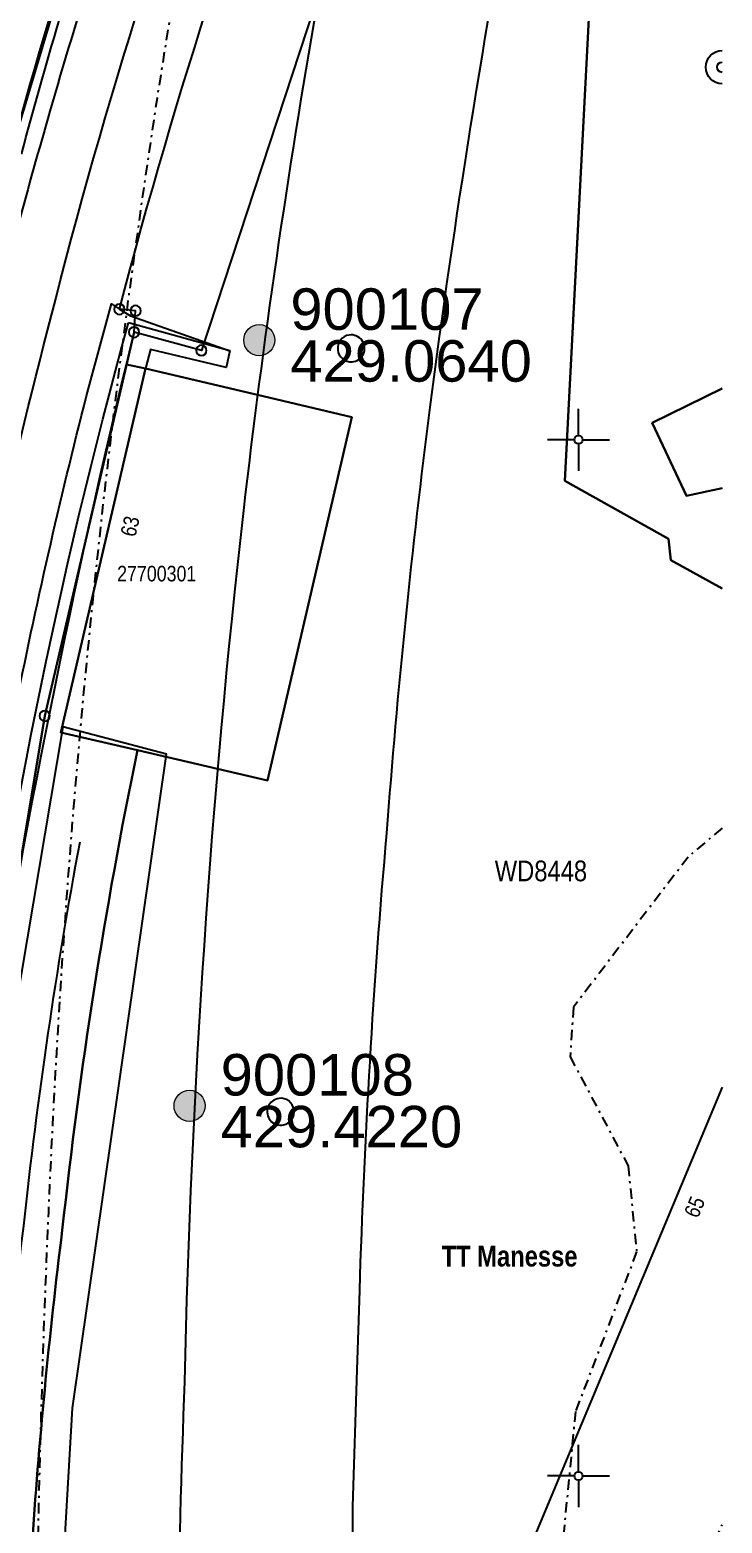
# Model space of a CAD drawing. Header units: metres. Extents: x 681758 to 682009, y 246535 to 246807.
# Drawn here: x 681873.5 to 681906.9, y 246647.7 to 246719.8 of the extents above; entities that cross this region are included whole.
import ezdxf

# ---------------------------------------------------------------- set-up
doc = ezdxf.new("R2010")
doc.units = ezdxf.units.M
doc.linetypes.add('DASHDOT', pattern=[1, 0.5, -0.25, 0, -0.25])
doc.layers.add('6 Referenzdaten', color=252, linetype='Continuous')
for name, color, linetype, lineweight in [('Fixpunkt', 5, 'Continuous', 0), ('Fixpunkt-Hoehe', 5, 'Continuous', 0), ('Fixpunkt-PNum', 5, 'Continuous', 0)]:
    doc.layers.add(name, color=color, linetype=linetype, lineweight=lineweight)
doc.styles.add('Arial Narrow', font='ARIALN.TTF')
doc.styles.add('Arial Narrow B', font='ARIALNB_0.TTF')
doc.styles.get("Standard").update_dxf_attribs({"font": 'arial.ttf'})

# ---------------------------------------------------------------- blocks, each defined once
blk = doc.blocks.new('C990')
at = {"layer": 'Fixpunkt'}
h = blk.add_hatch(color=256, dxfattribs=at)
edge = h.paths.add_edge_path()
edge.add_arc((0, 0), 0.75, 0, 360)
blk.add_circle((0, 0), 0.75, dxfattribs=at)

msp = doc.modelspace()

# ---------------------------------------------------------------- linework, layer by layer
at = {"layer": '6 Referenzdaten', "linetype": 'Continuous'}
for points in [[(681818.643, 246627.254, -0.081957), (681826.983, 246655.49), (681833.605, 246669.171), (681841.521, 246683.938), (681843.172, 246687.017), (681849.259, 246698.359), (681852.207, 246703.851), (681855.021, 246709.095, -0.013045), (681858.768, 246714.238, -0.012799), (681862.759, 246719.155), (681872.614, 246713.864), (681876.452, 246726.739), (681880.933, 246739.422), (681886.007, 246751.885), (681891.685, 246764.095), (681896.64961, 246774.04574)], [(681818.643, 246627.254, -0.081957), (681826.983, 246655.49), (681833.605, 246669.171), (681843.172, 246687.017), (681855.021, 246709.095, -0.013045), (681858.768, 246714.238, -0.012799), (681862.759, 246719.155), (681872.614, 246713.864), (681876.452, 246726.739), (681880.933, 246739.422), (681886.007, 246751.885), (681891.685, 246764.095), (681896.64961, 246774.04574)], [(681896.80059, 246774.04574), (681891.81, 246763.993, 0.029741), (681880.933, 246739.422, 0.024461), (681872.614, 246713.864, 0.02031), (681867.892, 246694.956, 0.018273), (681864.324, 246675.695, 0.029687), (681860.932, 246634.265), (681860.848, 246630.977), (681860.855, 246625.668, 0.002999), (681861.692, 246600, 0.002427), (681862.143, 246586.39), (681862.684, 246569.817), (681863.033, 246569.833), (681863.912, 246543.441), (681864.19178, 246534.91539)], [(681898.58578, 246774.04574, 0.002782), (681892.14, 246761.164, 0.016063), (681884.212, 246743.714, 0.013126), (681878.847, 246729.632, 0.01278), (681874.497, 246715.85, 0.006967), (681871.486, 246704.797, 0.010888), (681868.478, 246691.934, 0.007298), (681866.512, 246681.804, 0.013019), (681865.04, 246672.116, 0.015108), (681862.512, 246647.753, 0.020047), (681861.856, 246626.204, 0.007122), (681862.258, 246611.604), (681862.625, 246600), (681862.96, 246589.736), (681863.579, 246569.859), (681864.463, 246543.062), (681864.73311, 246534.91539)], [(681870.63177, 246534.91539), (681868.46, 246611.07), (681868.231, 246630.068), (681869.112, 246649.061), (681871.114, 246667.94), (681874.249, 246686.675), (681878.558, 246705.187), (681878.633, 246706.228), (681877.852, 246706.297, -0.027439), (681887.796, 246737.119, -0.027028), (681900.826, 246766.214), (681905.00143, 246774.04574)], [(681873.628, 246646.445, -0.015118), (681875.099, 246661.862, -0.023964), (681878.722, 246685.016), (681875.022, 246685.875), (681879.118, 246703.433), (681878.194, 246703.625), (681878.558, 246705.187), (681878.633, 246706.228), (681877.852, 246706.297, -0.027439), (681887.796, 246737.119, -0.027028), (681900.826, 246766.214), (681905.00143, 246774.04574)], [(681906.92963, 246765.57879), (681905.319, 246761.048), (681901.139, 246753.218), (681893.754, 246737.283), (681887.285, 246720.961), (681881.81, 246704.313), (681878.558, 246705.187), (681878.633, 246706.228), (681877.852, 246706.297, -0.027439), (681887.796, 246737.119, -0.027028), (681900.826, 246766.214), (681905.00143, 246774.04574)], [(681906.92963, 246765.57879), (681905.319, 246761.048), (681901.139, 246753.218), (681893.754, 246737.283), (681887.285, 246720.961), (681881.81, 246704.313), (681878.558, 246705.187), (681878.633, 246706.228), (681877.852, 246706.297, -0.027439), (681887.796, 246737.119, -0.027028), (681900.826, 246766.214), (681905.00143, 246774.04574)], [(681899.38741, 246774.04574, 0.001202), (681898.695, 246771.578, 0.004445), (681896.233, 246762.575, 0.007536), (681894.209, 246754.622, 0.019527), (681887.366, 246720.87, 0.014498), (681883.834, 246696.593, 0.022759), (681880.991, 246654.545, 0.008923), (681880.505, 246628.771), (681880.454, 246622.999), (681880.406, 246616.331, 0.002633), (681880.343, 246600, 0.001186), (681880.372, 246592.409), (681880.14041, 246534.91539)], [(681888.20556, 246534.91539), (681888.485, 246581.054, 0.003219), (681888.74, 246600, 0.002901), (681888.739, 246616.89, 0.004015), (681889.11, 246648.52), (681889.325, 246655.127), (681889.447, 246658.952, -0.014323), (681890.753, 246681.012, -0.012839), (681892.843, 246701.568, -0.014174), (681897.164, 246728.727, -0.014893), (681902.523, 246753.909, -0.008685), (681906.92963, 246770.51567)], [(681867.3538, 246534.91539), (681867.227, 246538.685), (681866.828, 246549.987), (681866.414, 246563.237), (681865.845, 246579.452), (681865.375, 246593.332), (681865.267, 246596.169, -0.002339), (681865.096, 246600.028, -0.003174), (681864.941, 246604.759), (681864.794, 246608.11), (681864.702, 246611.071), (681864.587, 246615.136), (681864.498, 246619.271), (681864.449, 246623.96), (681864.43, 246628.86), (681864.479, 246632.935), (681864.58, 246637.72, -0.00218), (681864.913, 246644.584, -0.009896), (681865.69, 246654.987, -0.021422), (681869.399, 246683.04, -0.016663), (681874.766, 246706.739, -0.031025), (681884.686, 246737.555, -0.024329), (681897.022, 246765.53)], [(681906.92963, 246762.27662), (681905.319, 246761.048), (681901.139, 246753.218), (681893.754, 246737.283), (681887.285, 246720.961), (681881.81, 246704.313), (681878.558, 246705.187), (681878.194, 246703.625), (681879.118, 246703.433), (681884.51, 246702.163), (681889.058, 246701.091), (681885.005, 246683.558), (681882.585, 246684.12), (681878.722, 246685.016, 0.023964), (681875.099, 246661.862, 0.015118), (681873.628, 246646.445, 0.013163)], [(681906.92963, 246692.81785), (681904.46, 246694.186), (681904.341, 246695.22), (681899.341, 246698.024), (681900.504, 246720.33), (681902.372, 246730.227, -0.008355), (681902.859, 246732.616, -0.00694), (681903.324, 246734.587), (681905.829, 246744.001), (681906.92963, 246747.51476)], [(681906.92963, 246743.43736, 0.086272), (681905.829, 246744.001), (681903.324, 246734.587, 0.00694), (681902.859, 246732.616, 0.008355), (681902.372, 246730.227), (681900.504, 246720.33), (681899.341, 246698.024), (681904.341, 246695.22), (681904.46, 246694.186), (681906.92963, 246692.81785)], [(681873.13, 246713.782, -0.014879), (681876.932, 246726.54)], [(681906.92963, 246717.17708, -0.410056), (681906.141, 246717.977, -0.410056), (681906.92963, 246718.77692)], [(681906.92963, 246717.72726, -0.400948), (681906.691, 246717.977, -0.400948), (681906.92963, 246718.22674)], [(681867.518, 246643.748, -0.016357), (681869.375, 246664.721, -0.02089), (681872.793, 246686.841, -0.013283), (681876.268, 246702.121), (681877.464, 246706.558), (681877.852, 246706.297), (681878.39, 246705.976), (681883.173, 246704.287), (681882.995, 246703.49), (681879.356, 246704.359), (681879.118, 246703.433), (681878.177, 246703.629, 0.020258), (681871.114, 246667.94, 0.029719), (681868.171, 246630.087)], [(681877.852, 246706.547, 1), (681877.852, 246706.047, 1), (681877.852, 246706.547)], [(681878.633, 246706.478, 1), (681878.633, 246705.978, 1), (681878.633, 246706.478)], [(681870.677, 246668.027, -0.034508), (681878.289, 246705.637)], [(681878.558, 246705.437, 1), (681878.558, 246704.937, 1), (681878.558, 246705.437)], [(681881.81, 246704.563, 1), (681881.81, 246704.063, 1), (681881.81, 246704.563)], [(681888.939, 246705.054, 0.962169), (681889.074, 246703.762, 1.039318), (681888.939, 246705.054)], [(681874.249, 246686.925, 1), (681874.249, 246686.425, 1), (681874.249, 246686.925)], [(681873.68831, 246534.91539), (681873.534, 246540.154, 0.000972), (681873.083, 246555.576), (681872.586, 246573.071, 0.00059), (681872.19, 246586.676), (681871.689, 246600), (681871.464, 246605.97), (681871.135, 246620.226, -0.007745), (681871.112, 246629.91, -0.013149), (681871.761, 246646.567, -0.015228), (681873.241, 246662.068, -0.019044), (681875.952, 246680.599)], [(681885.763, 246666.937, 0.963182), (681885.553, 246668.219, 1.038226), (681885.763, 246666.937)]]:
    msp.add_lwpolyline(points, format="xyb", dxfattribs=at)
for points in [[(681896.64961, 246774.04574), (681891.685, 246764.095), (681886.007, 246751.885), (681880.933, 246739.422), (681876.452, 246726.739), (681872.614, 246713.864), (681870.067, 246704.497), (681867.892, 246694.956), (681865.977, 246685.359), (681864.324, 246675.695), (681863.851, 246675.948), (681861.589, 246654.165), (681860.086, 246639.543), (681861.57, 246583.571), (681857.362, 246582.672), (681858.755, 246563.49), (681859.899, 246547.665), (681860.75861, 246534.91539)], [(681896.64961, 246774.04574), (681891.685, 246764.095), (681886.007, 246751.885), (681880.933, 246739.422), (681876.452, 246726.739), (681872.614, 246713.864), (681870.067, 246704.497), (681867.892, 246694.956), (681865.977, 246685.359), (681864.324, 246675.695), (681863.851, 246675.948), (681861.589, 246654.165), (681861.29, 246651.255), (681860.086, 246639.543)], [(681906.92963, 246762.27662), (681905.319, 246761.048), (681901.139, 246753.218), (681893.754, 246737.283), (681887.285, 246720.961), (681881.81, 246704.313), (681878.558, 246705.187), (681874.249, 246686.675), (681871.114, 246667.94), (681869.112, 246649.061), (681868.231, 246630.068), (681868.46, 246611.07), (681870.63177, 246534.91539)], [(681883.173, 246704.287), (681878.289, 246705.637)], [(681885.005, 246683.558), (681889.058, 246701.091), (681884.51, 246702.163), (681879.118, 246703.433), (681875.022, 246685.875), (681878.722, 246685.016), (681882.585, 246684.12), (681885.005, 246683.558)], [(681906.92963, 246697.66348), (681905.203, 246697.288), (681903.554, 246700.812), (681906.92963, 246702.47461)], [(681906.92963, 246702.47461), (681903.554, 246700.812), (681905.203, 246697.288), (681906.92963, 246697.66348)], [(681900, 246700.2), (681900, 246701.5)], [(681899.8, 246700), (681898.5, 246700)], [(681900, 246699.8), (681900, 246698.5)], [(681900.2, 246700), (681901.5, 246700)], [(681875.2902, 246534.91539), (681874.262, 246615.19), (681874.659, 246637.175), (681875.587, 246653.272), (681880.117, 246684.827), (681875.129, 246686.153), (681872.816, 246672.471), (681870.442, 246650.971), (681868.723, 246623.024), (681868.789, 246597.348), (681869.908, 246564.802), (681869.91, 246540.061), (681870.13987, 246534.91539)], [(681906.92963, 246668.75388), (681896.76, 246644.389), (681906.92963, 246640.13253)], [(681906.92963, 246668.75388), (681896.76, 246644.389), (681906.92963, 246640.13253)], [(681900, 246650.2), (681900, 246651.5)], [(681899.8, 246650), (681898.5, 246650)], [(681900, 246649.8), (681900, 246648.5)], [(681900.2, 246650), (681901.5, 246650)]]:
    msp.add_lwpolyline(points, dxfattribs=at)
at = {"layer": '6 Referenzdaten', "linetype": 'DASHDOT'}
msp.add_lwpolyline([(681873.1199, 246534.91539), (681873.591, 246618.783, -0.003622), (681873.897, 246645.838, -0.010504), (681874.955, 246672.875, -0.040149), (681886.044, 246750.015), (681863.1, 246753.691)], format="xyb", dxfattribs=at)
msp.add_lwpolyline([(681873.1199, 246534.91539), (681873.591, 246618.783, -0.003622), (681873.897, 246645.838, -0.010504), (681874.955, 246672.875, -0.040149), (681886.044, 246750.015), (681863.1, 246753.691)], format="xyb", dxfattribs=at)
msp.add_lwpolyline([(681906.92963, 246681.26592), (681905.288, 246679.866), (681899.76, 246672.624), (681899.595, 246670.226), (681902.393, 246664.972), (681902.806, 246660.809), (681899.856, 246653.112), (681899.114, 246645.501), (681898.351, 246643.625), (681896.926, 246641.933), (681892.143, 246638.744), (681890.123, 246636.265), (681889.441, 246632.143), (681891.296, 246628.614), (681893.813, 246627.891), (681895.879, 246628.364), (681899.211, 246631.946), (681903.708, 246639.754), (681906.92963, 246647.6496)], dxfattribs=at)
at = {"layer": '6 Referenzdaten', "linetype": 'Continuous'}
for centre in [(681900, 246700), (681900, 246650)]:
    msp.add_circle(centre, 0.2, dxfattribs=at)

# ---------------------------------------------------------------- block references
at = {"layer": 'Fixpunkt'}
ref = msp.add_blockref('C990', (681884.599, 246704.804, 429.064), dxfattribs=at)
ref.add_attrib('PNum', '900107', (681886.099, 246705.304, 429.064), dxfattribs={"layer": 'Fixpunkt-PNum', "height": 2})
ref.add_attrib('Hoehe', '429.0640', (681886.099, 246702.804, 429.064), dxfattribs={"layer": 'Fixpunkt-Hoehe', "height": 2})
ref = msp.add_blockref('C990', (681881.237, 246667.859, 429.422), dxfattribs=at)
ref.add_attrib('PNum', '900108', (681882.737, 246668.359, 429.422), dxfattribs={"layer": 'Fixpunkt-PNum', "height": 2})
ref.add_attrib('Hoehe', '429.4220', (681882.737, 246665.859, 429.422), dxfattribs={"layer": 'Fixpunkt-Hoehe', "height": 2})

# ---------------------------------------------------------------- texts
at = {"layer": '6 Referenzdaten', "attachment_point": 5, "style": 'Arial Narrow'}
for s, insert, char_height, width, rotation in [('63', (681878.37, 246695.824), 0.75, 0.9922499, 76.86), ('65', (681905.603, 246662.979), 0.749999, 0.9922492, 67.32)]:
    msp.add_mtext(s, dxfattribs=dict(at, insert=insert, char_height=char_height, width=width, rotation=rotation))
at = {"layer": '6 Referenzdaten'}
for s, insert, char_height, width, attachment_point, style in [('27700301', (681879.653, 246693.536), 0.75, 3.969, 5, 'Arial Narrow'), ('WD8448', (681898.188, 246679.189), 1, 4.641, 5, 'Arial Narrow'), ('TT Manesse', (681893.39577, 246660.09126), 1, 7.1714978, 7, 'Arial Narrow B')]:
    msp.add_mtext(s, dxfattribs=dict(at, insert=insert, char_height=char_height, width=width, attachment_point=attachment_point, style=style))

doc.saveas('drawing.dxf')
